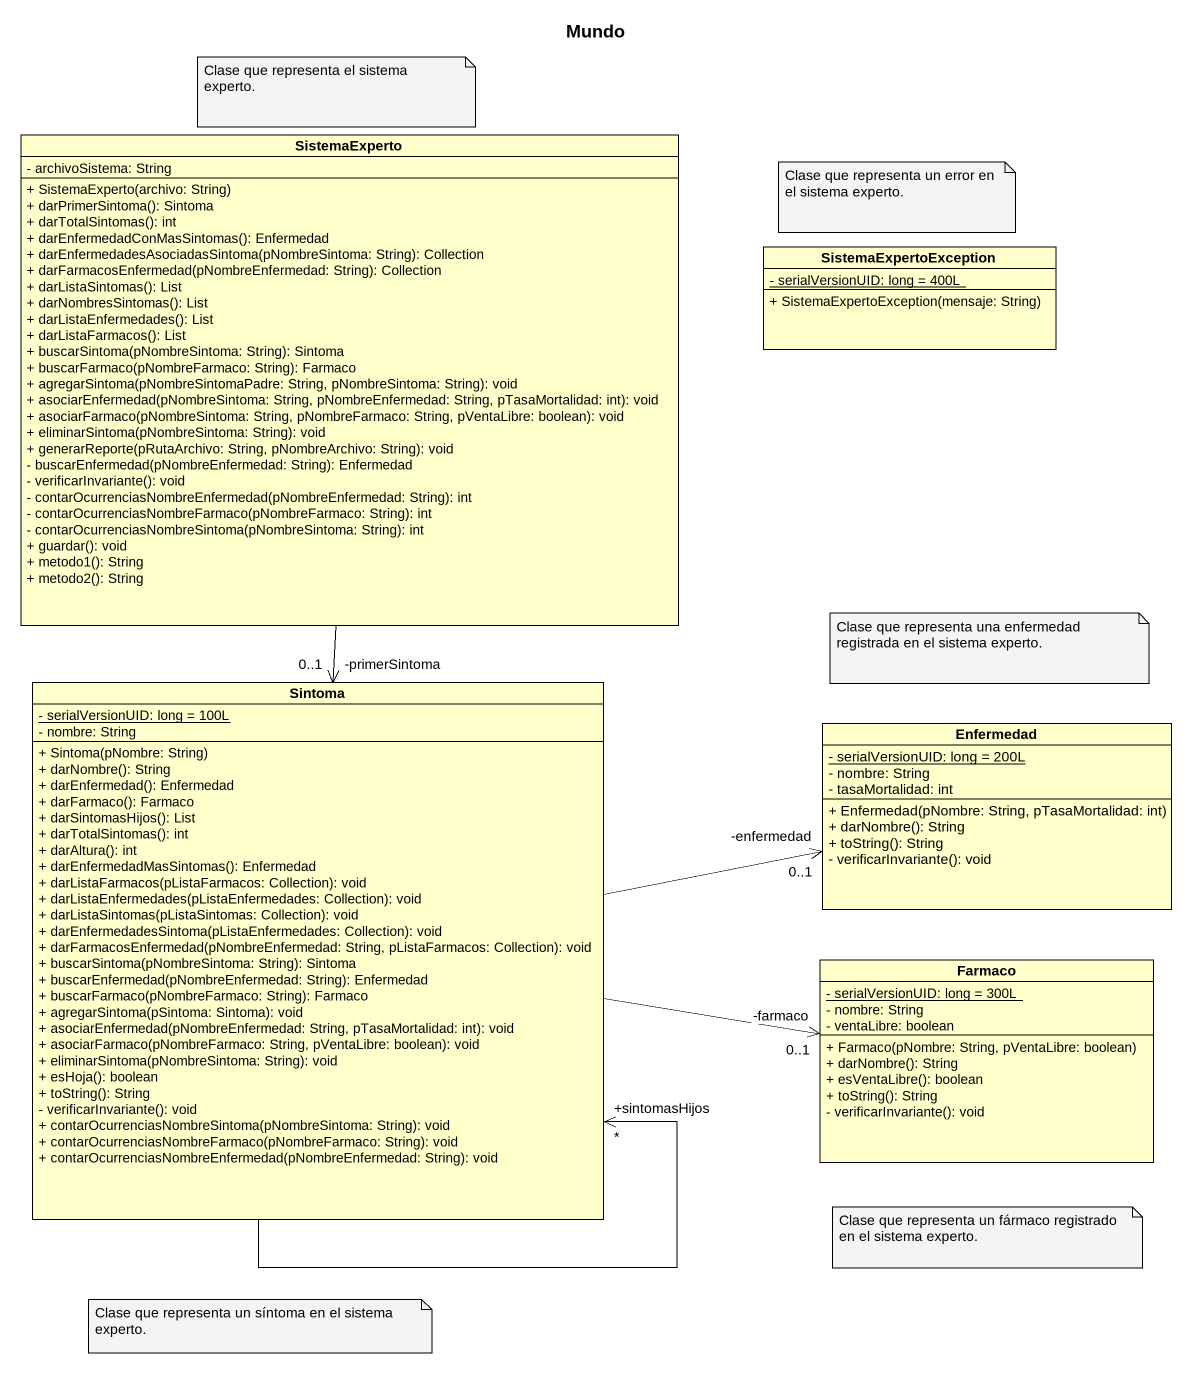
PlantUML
@startuml
title Mundo
hide circle
hide empty members
skinparam classAttributeIconSize 0
class SistemaExperto {
  - archivoSistema: String
  + SistemaExperto(archivo: String)
  + darPrimerSintoma(): Sintoma
  + darTotalSintomas(): int
  + darEnfermedadConMasSintomas(): Enfermedad
  + darEnfermedadesAsociadasSintoma(pNombreSintoma: String): Collection
  + darFarmacosEnfermedad(pNombreEnfermedad: String): Collection
  + darListaSintomas(): List
  + darNombresSintomas(): List
  + darListaEnfermedades(): List
  + darListaFarmacos(): List
  + buscarSintoma(pNombreSintoma: String): Sintoma
  + buscarFarmaco(pNombreFarmaco: String): Farmaco
  + agregarSintoma(pNombreSintomaPadre: String, pNombreSintoma: String): void
  + asociarEnfermedad(pNombreSintoma: String, pNombreEnfermedad: String, pTasaMortalidad: int): void
  + asociarFarmaco(pNombreSintoma: String, pNombreFarmaco: String, pVentaLibre: boolean): void
  + eliminarSintoma(pNombreSintoma: String): void
  + generarReporte(pRutaArchivo: String, pNombreArchivo: String): void
  - buscarEnfermedad(pNombreEnfermedad: String): Enfermedad
  - verificarInvariante(): void
  - contarOcurrenciasNombreEnfermedad(pNombreEnfermedad: String): int
  - contarOcurrenciasNombreFarmaco(pNombreFarmaco: String): int
  - contarOcurrenciasNombreSintoma(pNombreSintoma: String): int
  + guardar(): void
  + metodo1(): String
  + metodo2(): String
}
class SistemaExpertoException {
  {static} - serialVersionUID: long = 400L
  + SistemaExpertoException(mensaje: String)
}
class Sintoma {
  {static} - serialVersionUID: long = 100L
  - nombre: String
  + Sintoma(pNombre: String)
  + darNombre(): String
  + darEnfermedad(): Enfermedad
  + darFarmaco(): Farmaco
  + darSintomasHijos(): List
  + darTotalSintomas(): int
  + darAltura(): int
  + darEnfermedadMasSintomas(): Enfermedad
  + darListaFarmacos(pListaFarmacos: Collection): void
  + darListaEnfermedades(pListaEnfermedades: Collection): void
  + darListaSintomas(pListaSintomas: Collection): void
  + darEnfermedadesSintoma(pListaEnfermedades: Collection): void
  + darFarmacosEnfermedad(pNombreEnfermedad: String, pListaFarmacos: Collection): void
  + buscarSintoma(pNombreSintoma: String): Sintoma
  + buscarEnfermedad(pNombreEnfermedad: String): Enfermedad
  + buscarFarmaco(pNombreFarmaco: String): Farmaco
  + agregarSintoma(pSintoma: Sintoma): void
  + asociarEnfermedad(pNombreEnfermedad: String, pTasaMortalidad: int): void
  + asociarFarmaco(pNombreFarmaco: String, pVentaLibre: boolean): void
  + eliminarSintoma(pNombreSintoma: String): void
  + esHoja(): boolean
  + toString(): String
  - verificarInvariante(): void
  + contarOcurrenciasNombreSintoma(pNombreSintoma: String): void
  + contarOcurrenciasNombreFarmaco(pNombreFarmaco: String): void
  + contarOcurrenciasNombreEnfermedad(pNombreEnfermedad: String): void
}
class Enfermedad {
  {static} - serialVersionUID: long = 200L
  - nombre: String
  - tasaMortalidad: int
  + Enfermedad(pNombre: String, pTasaMortalidad: int)
  + darNombre(): String
  + toString(): String
  - verificarInvariante(): void
}
class Farmaco {
  {static} - serialVersionUID: long = 300L
  - nombre: String
  - ventaLibre: boolean
  + Farmaco(pNombre: String, pVentaLibre: boolean)
  + darNombre(): String
  + esVentaLibre(): boolean
  + toString(): String
  - verificarInvariante(): void
}
SistemaExperto --> "-primerSintoma\n0..1" Sintoma
Sintoma --> "+sintomasHijos\n*" Sintoma
Sintoma -right-> "-enfermedad\n0..1" Enfermedad
Sintoma -right-> "-farmaco\n0..1" Farmaco
note as N1
  Clase que representa el sistema experto.
end note
note as N2
  Clase que representa un error en el sistema experto.
end note
note as N3
  Clase que representa una enfermedad registrada en el sistema experto.
end note
note as N4
  Clase que representa un fármaco registrado en el sistema experto.
end note
note as N5
  Clase que representa un síntoma en el sistema experto.
end note
@enduml
